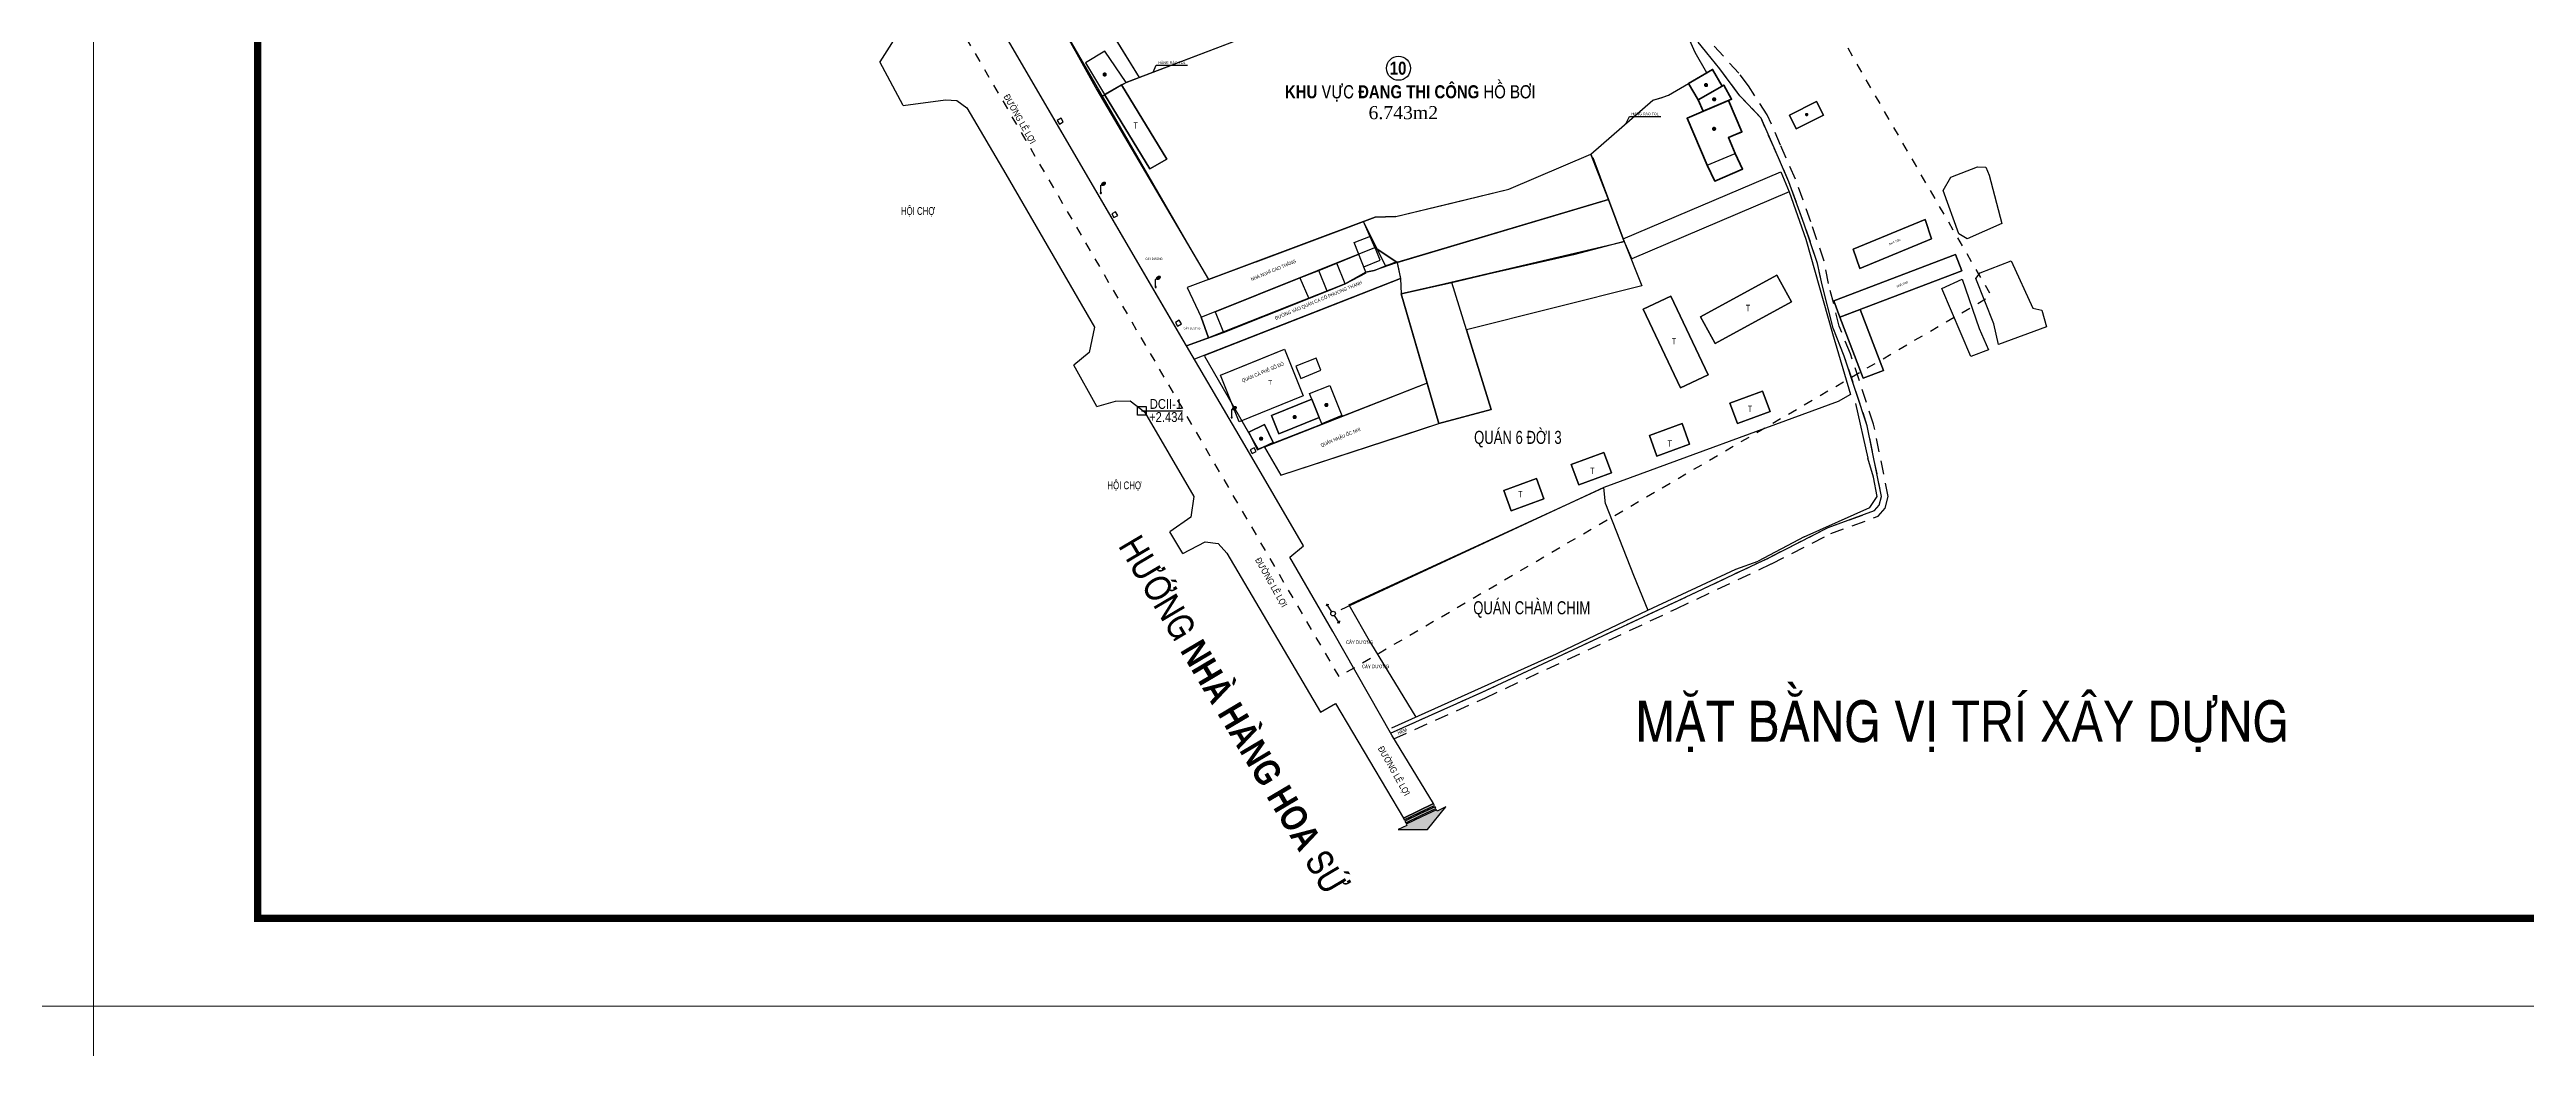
# Model space of a CAD drawing. Header units: millimetres. Extents: x 100 to 288, y -65 to 177.
# Drawn here: x 161.27 to 188.39, y 146.68 to 157.62 of the extents above; entities that cross this region are included whole.
import ezdxf
from ezdxf.enums import TextEntityAlignment as Align

# ---------------------------------------------------------------- set-up
doc = ezdxf.new("R2010")
doc.units = ezdxf.units.MM
doc.header["$LTSCALE"] = 0.3
doc.header["$MEASUREMENT"] = 0
doc.linetypes.add('DASHDOTX2', pattern=[2, 1, -0.5, 0, -0.5])
doc.linetypes.add('HIDDEN', pattern=[0.375, 0.25, -0.125])
doc.layers.get('0').update_dxf_attribs({"linetype": 'CONTINUOUS', "lineweight": 13})
doc.layers.get('DEFPOINTS').update_dxf_attribs({"linetype": 'CONTINUOUS', "lineweight": 13})
for name, color, linetype in [('12_Diemtoadocoso', 1, 'CONTINUOUS'), ('HATCH1', 8, 'CONTINUOUS'), ('KT', 8, 'CONTINUOUS'), ('Ky hieu', 7, 'CONTINUOUS'), ('LAYER 1', 1, 'CONTINUOUS'), ('LAYER7', 7, 'CONTINUOUS')]:
    doc.layers.add(name, color=color, linetype=linetype)
doc.styles.add('A4', font='VHELVEN.TTF')
doc.styles.add('DIM', font='VAVON.TTF')
doc.styles.add('HELVE-KT', font='VHELVCN.TTF')
doc.styles.add('VNI', font='VHELVCN.TTF')
doc.linetypes.add('FENCELINE2', pattern='A,0.25,-0.1,[132,ltypeshp.shx,S=0.1,R=0,X=-0.1,Y=0],-0.1,1', length=1.45)
doc.linetypes.add('TAL_N_P', pattern='A,0.5,[130,ltypeshp.shx,S=0.25,R=0,X=0,Y=-0.25],1,[130,ltypeshp.shx,S=0.5,R=0,X=0,Y=-0.5],0.5', length=2)
doc.linetypes.add('TL_P', pattern='A,0.5,[130,ltypeshp.shx,S=0.25,R=0,X=0,Y=-0.25],0.5', length=1)

# ---------------------------------------------------------------- blocks, each defined once
blk = doc.blocks.new('12_Diemtoadocoso')
at = {"layer": '12_Diemtoadocoso', "color": 0}
for p, q in [((-1, 1), (1, 1)), ((1, -1), (-1, -1))]:
    blk.add_line(p, q, dxfattribs=at)
at = {"layer": 'HATCH1', "color": 0}
for p, q in [((-1, -1), (-1, 1)), ((1, 1), (1, -1))]:
    blk.add_line(p, q, dxfattribs=at)
at = {"layer": 'HATCH1', "color": 0, "const_width": 0.15}
blk.add_lwpolyline([(-0.075, 0, 1), (0.075, 0, 1)], format="xyb", close=True, dxfattribs=at)
blk = doc.blocks.new('Cot den')
at = {"layer": 'Ky hieu', "color": 5, "linetype": 'Continuous'}
for p, q in [((474185.96, 1112245.03), (474185.99, 1112245.09)), ((474185.96, 1112242.67), (474185.96, 1112245.03)), ((474185.99, 1112245.09), (474186.05, 1112245.17)), ((474186.05, 1112245.17), (474186.13, 1112245.23)), ((474186.13, 1112245.23), (474186.19, 1112245.25))]:
    blk.add_line(p, q, dxfattribs=at)
mesh = blk.add_polyface(dxfattribs=at)
corners = [(474186.29, 1112245.16), (474186.24, 1112245.2), (474186.32, 1112245.15), (474186.22, 1112245.22), (474186.39, 1112245.12), (474186.2, 1112245.25), (474186.43, 1112245.12), (474186.19, 1112245.29), (474186.49, 1112245.1), (474186.18, 1112245.32), (474186.53, 1112245.11), (474186.19, 1112245.36), (474186.6, 1112245.11), (474186.19, 1112245.39), (474186.63, 1112245.11), (474186.2, 1112245.43), (474186.71, 1112245.12), (474186.22, 1112245.48), (474186.77, 1112245.14), (474186.25, 1112245.53), (474186.84, 1112245.16), (474186.27, 1112245.57), (474186.9, 1112245.18), (474186.31, 1112245.62), (474186.97, 1112245.21), (474186.34, 1112245.65), (474187.02, 1112245.24), (474186.4, 1112245.7), (474187.09, 1112245.27), (474186.43, 1112245.73), (474187.12, 1112245.3), (474186.5, 1112245.78), (474187.2, 1112245.35), (474186.54, 1112245.8), (474187.23, 1112245.38), (474186.61, 1112245.84), (474187.28, 1112245.42), (474186.66, 1112245.87), (474187.31, 1112245.46), (474186.73, 1112245.9), (474187.35, 1112245.51), (474186.79, 1112245.92), (474187.38, 1112245.55), (474186.85, 1112245.94), (474187.4, 1112245.6), (474186.92, 1112245.96), (474187.42, 1112245.64), (474186.99, 1112245.97), (474187.44, 1112245.69), (474187.03, 1112245.97), (474187.44, 1112245.72), (474187.1, 1112245.97), (474187.44, 1112245.76), (474187.13, 1112245.97), (474187.43, 1112245.79), (474187.42, 1112245.82), (474187.2, 1112245.96), (474187.42, 1112245.82), (474187.4, 1112245.85), (474187.24, 1112245.96), (474187.38, 1112245.88), (474187.3, 1112245.93), (474187.33, 1112245.92)]
mesh.append_faces([[corners[k] for k in face] for face in [(0, 0, 2, 1), (1, 2, 4, 3), (3, 4, 6, 5), (5, 6, 8, 7), (7, 8, 10, 9), (9, 10, 12, 11), (11, 12, 14, 13), (13, 14, 16, 15), (15, 16, 18, 17), (17, 18, 20, 19), (19, 20, 22, 21), (21, 22, 24, 23), (23, 24, 26, 25), (25, 26, 28, 27), (27, 28, 30, 29), (29, 30, 32, 31), (31, 32, 34, 33), (33, 34, 36, 35), (35, 36, 38, 37), (37, 38, 40, 39), (39, 40, 42, 41), (41, 42, 44, 43), (43, 44, 46, 45), (45, 46, 48, 47), (47, 48, 50, 49), (49, 50, 52, 51), (51, 52, 54, 53), (53, 54, 57, 56), (56, 55, 58, 59), (59, 58, 60, 61), (61, 60, 62, 62)]], dxfattribs={"vtx0": -1, "vtx2": -1, "color": 5})
mesh = blk.add_polyface(dxfattribs=at)
corners = [(474185.87, 1112242.53), (474185.86, 1112242.54), (474185.9, 1112242.51), (474185.85, 1112242.55), (474185.91, 1112242.51), (474185.83, 1112242.57), (474185.93, 1112242.5), (474185.82, 1112242.58), (474185.94, 1112242.5), (474185.82, 1112242.59), (474185.96, 1112242.5), (474185.81, 1112242.61), (474185.98, 1112242.5), (474185.8, 1112242.62), (474186, 1112242.5), (474185.8, 1112242.64), (474186.01, 1112242.51), (474185.8, 1112242.66), (474186.03, 1112242.51), (474185.8, 1112242.67), (474186.04, 1112242.52), (474185.8, 1112242.67), (474186.06, 1112242.53), (474185.8, 1112242.69), (474186.06, 1112242.54), (474185.8, 1112242.7), (474186.08, 1112242.55), (474185.81, 1112242.72), (474186.09, 1112242.56), (474185.81, 1112242.73), (474186.11, 1112242.58), (474185.82, 1112242.75), (474186.11, 1112242.58), (474185.82, 1112242.76), (474186.12, 1112242.61), (474185.84, 1112242.78), (474186.12, 1112242.62), (474185.85, 1112242.79), (474186.13, 1112242.64), (474185.86, 1112242.8), (474186.13, 1112242.65), (474185.87, 1112242.81), (474186.13, 1112242.67), (474185.89, 1112242.82), (474186.13, 1112242.68), (474185.9, 1112242.83), (474186.13, 1112242.7), (474185.92, 1112242.83), (474186.13, 1112242.72), (474185.93, 1112242.84), (474186.12, 1112242.73), (474185.95, 1112242.84), (474186.11, 1112242.75), (474185.96, 1112242.84), (474186.11, 1112242.76), (474185.99, 1112242.84), (474186.1, 1112242.77), (474186, 1112242.84), (474186.08, 1112242.79), (474186.02, 1112242.83), (474186.07, 1112242.8), (474186.03, 1112242.83), (474186.06, 1112242.81)]
mesh.append_faces([[corners[k] for k in face] for face in [(0, 0, 2, 1), (1, 2, 4, 3), (3, 4, 6, 5), (5, 6, 8, 7), (7, 8, 10, 9), (9, 10, 12, 11), (11, 12, 14, 13), (13, 14, 16, 15), (15, 16, 18, 17), (17, 18, 20, 19), (21, 20, 22, 23), (23, 22, 24, 25), (25, 24, 26, 27), (27, 26, 28, 29), (29, 28, 30, 31), (31, 30, 32, 33), (33, 32, 34, 35), (35, 34, 36, 37), (37, 36, 38, 39), (39, 38, 40, 41), (41, 40, 42, 43), (43, 42, 44, 45), (45, 44, 46, 47), (47, 46, 48, 49), (49, 48, 50, 51), (51, 50, 52, 53), (53, 52, 54, 55), (55, 54, 56, 57), (57, 56, 58, 59), (59, 58, 60, 61), (61, 60, 62, 62)]], dxfattribs={"vtx0": -1, "vtx2": -1, "color": 5})
blk = doc.blocks.new('Nha tuong')
at = {"layer": 'Ky hieu'}
h = blk.add_hatch(color=256, dxfattribs=at)
edge = h.paths.add_edge_path()
edge.add_arc((474232.37, 1112270.49), 0.838, -32.46793, 327.53207)
blk = doc.blocks.new('Nha tam')
at = {"layer": 'HATCH1', "style": 'VNI'}
blk.add_text('T', height=2, dxfattribs=at).set_placement((474231.77, 1112286.52, 0.05), align=Align.MIDDLE)
blk = doc.blocks.new('CDHT')
at = {"layer": 'Ky hieu', "color": 5, "ltscale": 0.001}
for p, q in [((474181.87, 1112250.57), (474182.5, 1112251.2)), ((474181.87, 1112250.57), (474185.47, 1112250.57)), ((474181.87, 1112250.57), (474182.5, 1112249.93)), ((474187.27, 1112250.57), (474190.87, 1112250.57)), ((474190.87, 1112250.57), (474190.23, 1112251.2)), ((474190.87, 1112250.57), (474190.23, 1112249.93))]:
    blk.add_line(p, q, dxfattribs=at)
blk.add_circle((474186.37, 1112250.57), 0.9, dxfattribs=at)
blk = doc.blocks.new('MUITEN')
h = blk.add_hatch(color=256)
h.paths.add_polyline_path([(0, 8.7), (-11, 3.4), (-7, 3.4), (-7, 2.8), (0, 2.8), (7, 2.8), (7, 3.4), (11, 3.4)])
h.paths.add_polyline_path([(0, 2.2), (-7, 2.2), (-7, 1.4), (0, 1.4), (7, 1.4), (7, 2.2)])
h.paths.add_polyline_path([(0, 0), (7, 0), (7, 0.8), (0, 0.8), (-7, 0.8), (-7, 0)])
blk.add_line((-7, 0), (7, 0))
for points in [[(0, 8.7), (-11, 3.4), (-7, 3.4), (-7, 2.8), (0, 2.8), (7, 2.8), (7, 3.4), (11, 3.4)], [(0, 8.7), (-11, 3.4), (-7, 3.4), (-7, 2.8), (0, 2.8), (7, 2.8), (7, 3.4), (11, 3.4)], [(7, 2.2), (0, 2.2), (-7, 2.2), (-7, 1.4), (0, 1.4), (7, 1.4)], [(7, 2.2), (0, 2.2), (-7, 2.2), (-7, 1.4), (0, 1.4), (7, 1.4)], [(7, 0.8), (0, 0.8), (-7, 0.8), (-7, 0), (0, 0), (7, 0)], [(7, 0.8), (0, 0.8), (-7, 0.8), (-7, 0), (0, 0), (7, 0)]]:
    blk.add_lwpolyline(points, close=True)

msp = doc.modelspace()

# ---------------------------------------------------------------- linework, layer by layer
at = {"layer": 'DEFPOINTS', "linetype": 'Continuous', "ltscale": 0.08}
for points in [[(119.74885, 147.14536), (161.74885, 147.14536), (161.74885, 176.84536), (119.74885, 176.84536)], [(161.74885, 147.14536), (203.74885, 147.14536), (203.74885, 176.84536), (161.74885, 176.84536)], [(119.74885, 117.44536), (161.74885, 117.44536), (161.74885, 147.14536), (119.74885, 147.14536)], [(161.74885, 117.44536), (203.74885, 117.44536), (203.74885, 147.14536), (161.74885, 147.14536)]]:
    msp.add_lwpolyline(points, close=True, dxfattribs=at)
at = {"layer": 'HATCH1'}
for p, q in [((178.16845, 156.43907), (178.51178, 155.51764)), ((178.16845, 156.43907), (178.51178, 155.51764)), ((175.78381, 155.78497), (175.53446, 155.69044)), ((175.78381, 155.78497), (175.53446, 155.69044)), ((176.01264, 155.79239), (175.78381, 155.78497)), ((176.01264, 155.79239), (175.78381, 155.78497)), ((178.51178, 155.51764), (177.95797, 155.37097)), ((175.77356, 155.20042), (176.02183, 155.29918)), ((177.95797, 155.37097), (176.06869, 154.94418)), ((175.41338, 154.85551), (176.06294, 155.11347)), ((176.06294, 155.11347), (176.06869, 154.94418)), ((176.06869, 154.94418), (176.35342, 153.96571)), ((173.91748, 154.26097), (174.5051, 153.24525)), ((174.08179, 153.97695), (174.5051, 153.24525)), ((176.35342, 153.96571), (176.39467, 153.82397)), ((176.39467, 153.82397), (176.4266, 153.71424)), ((174.5051, 153.24525), (174.27368, 153.64526)), ((181.04608, 153.74287), (181.17989, 153.14715)), ((181.2418, 152.93906), (181.17989, 153.14715)), ((175.4951, 151.54048), (178.28988, 152.82382)), ((178.30702, 152.64572), (178.28988, 152.82382)), ((178.30702, 152.64572), (178.28988, 152.82382)), ((181.20037, 152.60429), (181.28084, 152.72667)), ((181.28084, 152.72667), (181.2418, 152.93906)), ((178.30702, 152.64572), (178.61319, 151.86548)), ((180.48132, 152.28429), (181.20037, 152.60429)), ((180.48132, 152.28436), (179.97898, 152.01699)), ((178.77226, 151.48048), (179.73465, 151.92953)), ((179.73465, 151.92953), (179.97893, 152.01715)), ((178.61319, 151.86548), (178.77226, 151.48048)), ((175.4951, 151.54048), (175.73415, 151.12524)), ((177.7094, 150.97333), (178.77226, 151.48048)), ((175.73415, 151.12524), (176.22891, 150.31)), ((177.7094, 150.97333), (175.96385, 150.19123))]:
    msp.add_line(p, q, dxfattribs=at)
at = {"layer": 'HATCH1', "linetype": 'Continuous', "ltscale": 0.7}
for p, q in [((175.55562, 155.50614), (175.73245, 155.57695)), ((175.68486, 155.18344), (175.55562, 155.50614)), ((175.83867, 155.31172), (175.73245, 155.57695)), ((174.96039, 155.11939), (175.16684, 155.20207)), ((175.16684, 155.20207), (175.36577, 155.28174)), ((175.25803, 154.97439), (175.16684, 155.20207)), ((175.36392, 155.281), (175.60497, 155.37753)), ((175.45695, 155.05405), (175.36577, 155.28174)), ((175.45695, 155.05405), (175.68781, 155.17606)), ((175.66184, 155.2409), (175.83867, 155.31172)), ((174.03468, 154.74867), (174.96039, 155.11939)), ((174.12586, 154.52099), (175.0591, 154.89472)), ((174.96039, 155.11939), (175.0591, 154.89472)), ((174.96039, 155.11939), (175.0591, 154.89472)), ((175.0591, 154.89472), (175.25803, 154.97439)), ((175.25803, 154.97439), (175.45695, 155.05405)), ((174.03468, 154.74867), (174.12586, 154.52099)), ((175.06661, 153.85346, -0.0094), (175.28741, 153.94255, -0.0094)), ((175.20024, 153.52226, -0.0094), (175.06661, 153.85346)), ((175.28741, 153.94255), (175.42105, 153.61135)), ((175.20024, 153.52226, -0.0094), (175.42105, 153.61135, -0.0094))]:
    msp.add_line(p, q, dxfattribs=at)
at = {"layer": 'HATCH1'}
for points in [[(166.5624, 161.83305), (167.31443, 162.3278), (168.09313, 162.33872), (168.33476, 162.08037), (170.60729, 158.18954), (170.67006, 158.03936), (170.63627, 157.9162), (170.3618, 157.48373)], [(176.4258, 149.36379), (175.96696, 150.11201), (175.32004, 151.24981), (174.85109, 152.062), (174.99921, 152.18494), (174.35681, 153.28853), (173.68336, 154.43836), (171.70779, 157.82204), (171.68749, 157.94313), (171.75227, 158.04193), (172.09359, 158.27103)], [(172.73467, 158.2753), (172.64472, 158.21731), (173.19913, 157.3135)], [(173.35381, 157.3722), (173.38783, 157.44649), (173.73122, 157.44649)], [(170.6178, 157.00523), (171.08185, 157.06682), (171.20329, 157.05981), (171.31328, 156.98158), (171.74048, 156.25419), (172.71168, 154.57906), (172.6527, 154.30335), (172.48564, 154.16317)], [(178.53541, 156.81159), (178.56943, 156.88587), (178.91283, 156.88587)], [(174.4804, 155.29624), (175.53446, 155.69044)], [(181.87863, 155.54706), (181.80843, 155.75685), (181.0208, 155.43314), (181.09101, 155.22335), (181.87863, 155.54706)], [(173.7197, 154.37631), (174.12586, 154.52099), (175.0591, 154.89472), (175.25803, 154.97439), (175.45695, 155.05405), (175.68486, 155.18344), (175.77356, 155.20042), (175.8977, 155.2498), (176.0244, 155.28759), (176.06294, 155.11347), (173.80641, 154.22828)], [(176.02183, 155.29918), (176.06294, 155.11347)], [(180.87391, 154.6903), (182.20957, 155.19833), (182.14185, 155.37636), (180.8062, 154.86834), (180.87391, 154.6903)], [(180.87391, 154.6903), (181.12785, 154.02268), (181.35039, 154.10732), (181.09646, 154.77495), (180.87391, 154.6903)], [(176.35342, 153.96571), (174.5051, 153.24525)], [(172.73784, 153.71119), (172.94322, 153.76865), (173.10308, 153.77437), (173.25767, 153.65484), (173.79815, 152.72606), (173.76805, 152.50157), (173.53637, 152.34021)], [(173.22994, 153.66322), (173.67663, 153.66322)], [(173.6181, 152.39713), (173.6181, 152.39713)], [(173.67952, 152.10379), (173.92455, 152.23145), (174.0655, 152.21288), (174.16222, 152.1054), (175.1871, 150.3654), (175.3513, 150.4596), (176.09481, 149.20624)]]:
    msp.add_lwpolyline(points, dxfattribs=at)
at = {"layer": 'HATCH1', "ltscale": 5}
for points in [[(166.5624, 161.83305), (167.31443, 162.3278), (168.09313, 162.33872), (168.33476, 162.08037), (170.60729, 158.18954), (170.67006, 158.03936), (170.63627, 157.9162), (170.3618, 157.48373)], [(173.9602, 155.10095), (175.78381, 155.78497), (176.01264, 155.79239), (177.2478, 156.08907), (178.14652, 156.47427), (178.82708, 157.06457), (178.92415, 157.09394), (178.99611, 157.12044), (179.41794, 157.36526), (179.28903, 157.58739), (179.17031, 157.85771), (178.80309, 158.52073), (178.72155, 158.73384), (178.67126, 158.98864), (178.66871, 159.23669), (178.63541, 159.61277), (178.70212, 160.09333)], [(176.4258, 149.36379), (175.96696, 150.11201), (175.32004, 151.24981), (174.85109, 152.062), (174.99921, 152.18494), (174.35681, 153.28853), (173.68336, 154.43836), (171.70779, 157.82204), (171.68749, 157.94313), (171.75227, 158.04193), (172.09359, 158.27103)], [(175.95384, 150.13508), (176.95569, 150.5844), (179.05096, 151.5616), (180.09515, 152.05465), (180.74535, 152.38541), (181.25274, 152.57196), (181.30402, 152.63253), (181.33073, 152.72781), (181.1744, 153.49949), (180.92272, 154.26374), (180.79921, 154.57053), (180.68004, 155.04341), (180.63058, 155.27655), (180.48462, 155.70904), (180.31609, 156.17155), (180.15404, 156.54149), (180.01156, 156.8677), (179.77826, 157.11303), (179.56043, 157.40816), (179.32142, 157.70075)], [(170.6178, 157.00523), (170.3618, 157.48373)], [(170.6178, 157.00523), (171.08185, 157.06682), (171.20329, 157.05981), (171.31328, 156.98158), (171.74048, 156.25419), (172.71168, 154.57906), (172.6527, 154.30335), (172.48564, 154.16317)], [(172.79427, 157.1105), (173.0076, 157.23149), (173.0573, 157.25968), (173.19913, 157.3135), (173.19913, 157.3135)], [(176.02522, 155.28784), (178.34012, 155.97836), (178.14652, 156.47427)], [(173.88076, 154.6892), (175.78291, 155.45095), (175.65895, 155.73813)], [(176.02522, 155.28784), (175.78291, 155.45095)], [(173.7197, 154.37631), (174.12586, 154.52099), (175.0591, 154.89472), (175.25803, 154.97439), (175.45695, 155.05405), (175.68486, 155.18344), (175.77356, 155.20042), (175.8977, 155.2498), (176.0244, 155.28759), (176.06294, 155.11347), (173.80641, 154.22828)], [(172.73784, 153.71119), (172.48564, 154.16317)], [(172.73784, 153.71119), (172.94322, 153.76865), (173.10308, 153.77437), (173.25767, 153.65484), (173.79815, 152.72606), (173.76805, 152.50157), (173.53637, 152.34021)], [(173.67952, 152.10379), (173.53637, 152.34021)], [(173.67952, 152.10379), (173.92455, 152.23145), (174.0655, 152.21288), (174.16222, 152.1054), (175.1871, 150.3654), (175.3513, 150.4596), (176.09481, 149.20624)], [(176.09481, 149.20624), (176.4258, 149.36379)]]:
    msp.add_lwpolyline(points, dxfattribs=at)
at = {"layer": 'HATCH1', "linetype": 'FENCELINE2'}
for points in [[(178.14652, 156.47427), (178.82708, 157.06457), (178.91656, 157.09114), (178.99611, 157.12044), (179.21717, 157.24865), (179.41802, 157.36514), (179.28903, 157.58739), (179.17031, 157.85771), (179.04474, 158.08597), (178.94595, 158.26304), (178.80309, 158.52073), (178.72155, 158.73384), (178.67126, 158.98864), (178.66871, 159.23669), (178.64788, 159.4881), (178.63541, 159.61277), (178.67836, 159.85591), (178.69472, 160.01939), (178.70212, 160.09333), (178.55606, 160.67151)], [(174.84707, 157.93887), (173.0573, 157.25968)], [(180.32038, 156.06027), (180.50257, 155.54286), (180.79468, 154.50933), (180.99182, 153.84108), (180.85464, 153.76529), (178.28988, 152.82382), (175.41038, 151.48485)], [(174.7525, 152.96064), (176.48182, 153.52449), (176.06869, 154.94418), (178.51313, 155.51799)], [(173.91235, 154.26983), (175.41338, 154.85551), (176.06294, 155.11347)], [(173.88076, 154.6892), (173.96153, 154.46245)]]:
    msp.add_lwpolyline(points, dxfattribs=at)
at = {"layer": 'HATCH1', "ltscale": 5}
for points in [[(173.79249, 158.87985), (173.68587, 158.82209), (173.86597, 158.48959), (173.76205, 158.41743), (173.82009, 158.31538), (173.10693, 157.90778), (173.04374, 158.00534), (172.92642, 157.95669), (172.73467, 158.2753), (172.64346, 158.21935), (173.19913, 157.3135), (174.42663, 157.77932)], [(173.0573, 157.25968), (172.82537, 157.60153), (172.61142, 157.47438), (172.8213, 157.12582), (173.0573, 157.25968)], [(179.2172, 157.24859), (179.48003, 157.40113), (179.58533, 157.21809), (179.32257, 157.06692)], [(173.0076, 157.23149), (173.50225, 156.41764), (173.31595, 156.31197), (172.8213, 157.12582)], [(179.20259, 156.86945), (179.65476, 157.06077), (179.80047, 156.71639), (179.65489, 156.6546), (179.72833, 156.48149), (179.80745, 156.30813), (179.50303, 156.17981), (179.42251, 156.35161), (179.20259, 156.86945)], [(179.32257, 157.06692), (179.60246, 157.22794), (179.68847, 157.0757), (179.37528, 156.94275)], [(180.61885, 157.04881), (180.69349, 156.89979), (180.39544, 156.75051), (180.32081, 156.89954)], [(178.5011, 155.54632), (180.22731, 156.27943), (180.32038, 156.06027), (178.59417, 155.32717)], [(181.0208, 155.43314), (181.80843, 155.75685), (181.87863, 155.54706), (181.09101, 155.22335)], [(173.88076, 154.6892), (175.78291, 155.45095), (176.02522, 155.28784), (175.77356, 155.20042), (175.68486, 155.18344), (175.45695, 155.05405), (173.96153, 154.46245)], [(176.06869, 154.94418), (176.62407, 155.06964), (178.51313, 155.51799), (178.70562, 155.03144), (176.78482, 154.55231), (177.05579, 153.68027), (176.48182, 153.52449), (176.06869, 154.94418)], [(179.34745, 154.69195), (180.18339, 155.14829), (180.34311, 154.85572), (179.50717, 154.39937)], [(180.8062, 154.86834), (182.14185, 155.37636), (182.20957, 155.19833), (180.87391, 154.6903)], [(179.12909, 153.91508), (178.72023, 154.77523), (179.02128, 154.91833), (179.43015, 154.05818), (179.12909, 153.91508)], [(181.09646, 154.77495), (181.35039, 154.10732), (181.12785, 154.02268), (180.87391, 154.6903)], [(174.79129, 154.33742), (174.99724, 153.82699), (174.29758, 153.54469), (174.09163, 154.05512)], [(175.19174, 154.10824), (175.13829, 154.24072), (174.91749, 154.15163), (174.97094, 154.01915)], [(176.35342, 153.96571), (176.25978, 153.92921), (175.83408, 153.76174), (174.57409, 153.26687), (174.7525, 152.96064), (176.19599, 153.43129), (176.48182, 153.52449)], [(175.06661, 153.85346), (175.28741, 153.94255), (175.42105, 153.61135), (175.20024, 153.52226)], [(179.67038, 153.74812), (180.028, 153.8794), (180.11005, 153.65589), (179.75243, 153.52461)], [(174.65033, 153.61252), (175.09191, 153.79074), (175.17211, 153.59198), (174.73051, 153.4138)], [(178.78804, 153.39286), (179.14566, 153.52414), (179.22771, 153.30063), (178.87009, 153.16935)], [(174.57435, 153.51366), (174.66931, 153.31914), (174.49814, 153.23558), (174.40318, 153.4301)], [(177.93224, 153.07603), (178.28986, 153.2073), (178.37191, 152.98379), (178.01429, 152.85251)], [(177.19375, 152.79244), (177.55137, 152.92371), (177.63341, 152.7002), (177.27579, 152.56892)]]:
    msp.add_lwpolyline(points, close=True, dxfattribs=at)
at = {"layer": 'HATCH1', "linetype": 'FENCELINE2', "ltscale": 2}
msp.add_lwpolyline([(171.96899, 158.48631), (172.09359, 158.27103), (172.26616, 158.0249), (172.73819, 157.17789), (173.9602, 155.10095)], dxfattribs=at)
at = {"layer": 'HATCH1', "ltscale": 5}
msp.add_lwpolyline([(172.26616, 158.0249), (173.67087, 155.5927), (173.75057, 155.45724), (173.9602, 155.10095), (173.9602, 155.10095), (173.72603, 155.01319), (173.88076, 154.6892), (173.96153, 154.46245), (173.7197, 154.37631), (171.70779, 157.82204, -0.41258422)], format="xyb", dxfattribs=at)
at = {"layer": 'HATCH1', "linetype": 'Continuous', "ltscale": 0.7}
for points in [[(172.8213, 157.12582), (173.0573, 157.25968), (172.82537, 157.60153), (172.61142, 157.47438), (172.8213, 157.12582)], [(179.48003, 157.40113), (179.58533, 157.21809), (179.32257, 157.06692)], [(172.8213, 157.12582), (173.31595, 156.31197), (173.50225, 156.41764), (173.0076, 157.23149), (172.8213, 157.12582)], [(179.65489, 156.6546), (179.80047, 156.71639), (179.65454, 157.0613), (179.20259, 156.86945), (179.42251, 156.35161), (179.72836, 156.48141), (179.65482, 156.65457)], [(179.60246, 157.22794), (179.32257, 157.06692), (179.37528, 156.94275), (179.68847, 157.0757), (179.60246, 157.22794)], [(178.14652, 156.47427), (178.34012, 155.97836), (175.8977, 155.2498), (175.65913, 155.7377), (175.78381, 155.78497), (176.01264, 155.79239), (176.62111, 155.9358), (177.2478, 156.08907), (178.14652, 156.47427)], [(178.5011, 155.54632), (180.22731, 156.27943), (180.32038, 156.06027), (178.59417, 155.32717), (178.5011, 155.54632)], [(179.72836, 156.48141), (179.80745, 156.30813), (179.50303, 156.17981), (179.42251, 156.35161), (179.72833, 156.48149)], [(176.0244, 155.28759), (176.06294, 155.11347), (176.06869, 154.94418), (178.51178, 155.51764), (178.34012, 155.97836), (176.0244, 155.28759)], [(173.72603, 155.01319), (173.88076, 154.6892), (175.78291, 155.45095), (175.65913, 155.7377), (173.72603, 155.01319)], [(176.62407, 155.06964), (178.51313, 155.51799), (178.70562, 155.03144), (176.78482, 154.55231), (176.62407, 155.06964)], [(176.06869, 154.94418), (176.48182, 153.52449), (177.05579, 153.68027), (176.62407, 155.06964), (176.06869, 154.94418), (176.48182, 153.52449)], [(174.29758, 153.54469), (174.09163, 154.05512), (174.53323, 154.2333), (174.79129, 154.33742), (174.99724, 153.82699), (174.29758, 153.54469)], [(174.57409, 153.26687), (174.7525, 152.96064), (176.48182, 153.52449), (176.35342, 153.96571), (174.57409, 153.26687)], [(174.40318, 153.4301), (174.49814, 153.23558), (174.66931, 153.31914), (174.57435, 153.51366), (174.40318, 153.4301)]]:
    msp.add_lwpolyline(points, dxfattribs=at)
at = {"layer": 'HATCH1', "linetype": 'HIDDEN', "ltscale": 2}
for points in [[(175.95384, 150.13508), (176.95569, 150.5844), (179.05096, 151.5616), (180.09515, 152.05465), (180.74535, 152.38541), (181.25274, 152.57196), (181.30402, 152.63253), (181.33073, 152.72781), (181.1744, 153.49949), (180.92272, 154.26374), (180.79921, 154.57053), (180.68004, 155.04341), (180.63058, 155.27655), (180.48462, 155.70904), (180.31609, 156.17155), (180.15404, 156.54149), (180.01156, 156.8677), (179.77826, 157.11303), (179.56043, 157.40816), (179.32142, 157.70075)], [(175.99068, 150.07332), (176.9854, 150.51944), (179.0813, 151.49693), (180.1266, 151.99051), (180.77397, 152.31983), (181.29508, 152.51142), (181.3686, 152.59826), (181.40416, 152.72511), (181.24357, 153.51782), (180.98985, 154.28827), (180.86729, 154.5927), (180.74976, 155.05905), (180.70277, 155.30092), (180.55652, 155.73426), (180.38685, 156.1999), (180.22385, 156.57202), (180.07889, 156.9039), (179.87199, 157.22341), (179.76763, 157.361), (179.45346, 157.70409)], [(175.99068, 150.07332), (176.9854, 150.51944), (179.0813, 151.49693), (180.1266, 151.99051), (180.77397, 152.31983), (181.29508, 152.51142), (181.3686, 152.59826), (181.40416, 152.72511), (181.24357, 153.51782), (180.98985, 154.28827), (180.86729, 154.5927), (180.74976, 155.05905), (180.70277, 155.30092), (180.55652, 155.73426), (180.38685, 156.1999), (180.22385, 156.57202), (180.07889, 156.9039), (179.87199, 157.22341), (179.76763, 157.361), (179.45346, 157.70409)]]:
    msp.add_lwpolyline(points, dxfattribs=at)
at = {"layer": 'HATCH1', "lineweight": 35}
for points in [[(179.21713, 157.24872), (179.32257, 157.06692), (179.58533, 157.21809), (179.48003, 157.40113), (179.41794, 157.36526)], [(179.20259, 156.86945), (179.65454, 157.0613), (179.80085, 156.71655), (179.65489, 156.6546), (179.72838, 156.48142), (179.80745, 156.30813), (179.50303, 156.17981), (179.42251, 156.35161)], [(179.32257, 157.06692), (179.37528, 156.94275), (179.68847, 157.0757), (179.60246, 157.22794)]]:
    msp.add_lwpolyline(points, close=True, dxfattribs=at)
at = {"layer": 'HATCH1', "linetype": 'Continuous', "ltscale": 0.7, "elevation": 0}
msp.add_lwpolyline([(179.48003, 157.40113), (179.2172, 157.24859), (179.32257, 157.06692)], dxfattribs=at)
at = {"layer": 'HATCH1'}
for points in [[(180.69349, 156.89979), (180.61885, 157.04881), (180.32081, 156.89954), (180.39544, 156.75051)], [(172.32672, 156.80306), (172.36917, 156.82676), (172.34582, 156.8673), (172.30337, 156.84359)], [(172.92374, 155.77982), (172.96619, 155.80352), (172.94285, 155.84405), (172.90039, 155.82035)], [(173.62151, 154.59168), (173.66396, 154.61539), (173.64062, 154.65592), (173.59817, 154.63222)], [(174.44001, 153.19639), (174.48246, 153.2201), (174.45912, 153.26063), (174.41666, 153.23693)]]:
    msp.add_lwpolyline(points, close=True, dxfattribs=at)
at = {"layer": 'HATCH1', "linetype": 'TAL_N_P'}
msp.add_lwpolyline([(182.64704, 155.71526), (182.26799, 155.54716), (182.17609, 155.60335), (182.00418, 156.07431), (182.09085, 156.22336), (182.38085, 156.33336), (182.47228, 156.33288), (182.50752, 156.24336), (182.64704, 155.71526)], dxfattribs=at)
at = {"layer": 'HATCH1', "linetype": 'Continuous', "ltscale": 0.7}
for points in [[(179.34745, 154.69195), (179.50717, 154.39937), (180.34311, 154.85572), (180.18339, 155.14829)], [(179.12909, 153.91508), (179.43015, 154.05818), (179.02128, 154.91833), (178.72023, 154.77523)], [(174.91749, 154.15163), (174.97094, 154.01915), (175.19174, 154.10824), (175.13829, 154.24072)], [(179.67038, 153.74812), (179.75243, 153.52461), (180.11005, 153.65589), (180.028, 153.8794)], [(174.65033, 153.61252), (174.73051, 153.4138), (175.17211, 153.59198), (175.09193, 153.7907)], [(178.78804, 153.39286), (178.87009, 153.16935), (179.22771, 153.30063), (179.14566, 153.52414)], [(177.93224, 153.07603), (178.01429, 152.85251), (178.37191, 152.98379), (178.28986, 153.2073)], [(177.19375, 152.79244), (177.27579, 152.56892), (177.63341, 152.7002), (177.55137, 152.92371)]]:
    msp.add_lwpolyline(points, close=True, dxfattribs=at)
at = {"layer": 'HATCH1', "linetype": 'TL_P'}
for points in [[(182.36275, 155.11145), (182.41037, 155.17478), (182.75085, 155.30764), (182.98847, 154.78954), (183.08419, 154.76525), (183.13799, 154.5843), (182.61228, 154.39144), (182.56133, 154.61716), (182.36275, 155.11145)], [(181.9918, 155.00145), (182.21275, 155.10526), (182.39799, 154.56621), (182.50323, 154.33097), (182.30751, 154.25716), (181.9918, 155.00145)]]:
    msp.add_lwpolyline(points, dxfattribs=at)
at = {"layer": 'HATCH1', "const_width": 0.02381}
msp.add_lwpolyline([(173.6181, 152.39713), (173.6181, 152.39713)], dxfattribs=at)
at = {"layer": 'HATCH1'}
msp.add_circle((176.04122, 157.4139), 0.1316, dxfattribs=at)
at = {"layer": 'KT', "linetype": 'DASHDOTX2', "lineweight": -2, "ltscale": 0.0005, "flags": 128}
msp.add_lwpolyline([(185.46005, 165.98979), (180.34871, 173.65276), (177.41641, 172.1069, 0.11997552), (176.87523, 171.62782), (174.71299, 168.51266, -0.07518994), (174.13844, 167.90102), (168.14392, 163.15897), (175.38711, 150.75415), (182.53181, 154.92594), (179.07267, 160.89523), (186.09118, 164.81508), (185.97885, 165.05559), (185.4891, 165.94624), (185.46005, 165.98979)], format="xyb", dxfattribs=at)
at = {"layer": 'LAYER7', "linetype": 'Continuous', "const_width": 0.08}
msp.add_lwpolyline([(202.74885, 175.88282), (163.54885, 175.88282), (163.54885, 148.10791), (202.74885, 148.10791)], close=True, dxfattribs=at)

# ---------------------------------------------------------------- block references
at = {"layer": 'HATCH1', "linetype": 'Continuous', "ltscale": 0.7}
for name, p, xscale, yscale, zscale in [('Nha tuong', (-13124.57913, -31030.54579), 0.02803984506630286, 0.02803984505590051, 0.02803984505447779), ('Nha tuong', (-13117.9938, -31030.6616), 0.02803984506630286, 0.02803984505590051, 0.02803984505447779), ('Nha tuong', (-13117.90423, -31030.81786), 0.02803984506630286, 0.02803984505590051, 0.02803984505447779), ('Nha tam', (-16448.5683, -38828.6388, -0.00165), 0.03504980631987564, 0.03504980634066612, 0.03504980631809729), ('Nha tuong', (-13117.90494, -31031.14102), 0.02803984506630286, 0.02803984505590051, 0.02803984505447779), ('Nha tuong', (-10457.41138, -24793.40674), 0.02243187604886998, 0.02243187606966757, 0.02243187604358221), ('Nha tam', (-16441.86366, -38830.63734, -0.00165), 0.03504980631987564, 0.03504980634066612, 0.03504980631809729), ('Nha tam', (-16442.67349, -38831.0002, -0.00165), 0.03504980631987564, 0.03504980634066612, 0.03504980631809729), ('Nha tuong', (-13122.49851, -31034.29599), 0.02803984506630286, 0.02803984505590051, 0.02803984505447779), ('Nha tuong', (-13122.15122, -31034.1641), 0.02803984506630286, 0.02803984505590051, 0.02803984505447779), ('Nha tam', (-16441.84213, -38831.741, -0.00165), 0.03504980631987564, 0.03504980634066612, 0.03504980631809729), ('Nha tuong', (-13122.86624, -31034.53308), 0.02803984506630286, 0.02803984505590051, 0.02803984505447779), ('Nha tam', (-16442.71995, -38832.1214, -0.00165), 0.03504980631987564, 0.03504980634066612, 0.03504980631809729), ('Nha tam', (-16443.56911, -38832.41933, -0.00165), 0.03504980631987564, 0.03504980634066612, 0.03504980631809729), ('Nha tam', (-16444.35707, -38832.67452, -0.00165), 0.03504980631987564, 0.03504980634066612, 0.03504980631809729)]:
    msp.add_blockref(name, p, dxfattribs=dict(at, xscale=xscale, yscale=yscale, zscale=zscale))
at = {"layer": 'HATCH1', "xscale": 0.03504980631987564, "yscale": 0.03504980634066612, "zscale": 0.03504980631809729}
for p in [(-16447.34503, -38827.84164), (-16446.7446, -38828.87074), (-16445.91178, -38830.29823)]:
    msp.add_blockref('Cot den', p, dxfattribs=at)
at = {"layer": 'HATCH1'}
for name, p, xscale, yscale, zscale, rotation in [('12_Diemtoadocoso', (173.22994, 153.66322), 0.04761927266360727, 0.04761927266372368, 0.04761927266290773, 359.7850920779433), ('CDHT', (33504.57101, 6364.14894), 0.02803984503445352, 0.02803984505590051, 0.02803984505447779, 123.6490110929237)]:
    msp.add_blockref(name, p, dxfattribs=dict(at, xscale=xscale, yscale=yscale, zscale=zscale, rotation=rotation))
at = {"layer": 'HATCH1', "linetype": 'Continuous', "extrusion": (4.3264e-07, -9.08889e-07, 1), "xscale": 0.02618338204529738, "yscale": 0.02618338201761732, "zscale": 0.02618338205071147, "rotation": 205.4549169219012}
msp.add_blockref('MUITEN', (176.26031, 149.28502, -0.00006), dxfattribs=at)

# ---------------------------------------------------------------- texts
at = {"layer": 'HATCH1', "style": 'DIM', "width": 0.75}
for s, height, rotation, p in [('ÑÖÔØNG LEÂ LÔÏI', 0.0714289, 299.493229, (171.71366, 157.10493)), ('NHAØ TROÏ', 0.02381, 22.602211, (181.41893, 155.47615)), ('NHAØ NGHÆ CAO THAÉNG', 0.0380954, 22.602211, (174.43364, 155.0842)), ('ÑÖÔØNG VAØO QUAÙN CA COÅ PHÖÔNG THANH', 0.0380954, 22.602211, (174.69713, 154.65857)), ('NHAØ TROÏ', 0.02381, 22.602211, (181.50103, 155.01243)), ('QUAÙN CAØ PHEÂ SOÁ ÑOÛ', 0.0380954, 22.602211, (174.33275, 153.97454)), ('QUAÙN NHAÄU OÁC NHI', 0.0380954, 22.602211, (175.19722, 153.26796)), ('ÑÖÔØNG LEÂ LÔÏI', 0.0714289, 299.493229, (174.46752, 152.03197)), ('ÑÖÔØNG LEÂ LÔÏI', 0.0714289, 299.493229, (175.81171, 149.96763)), ('HEÛM', 0.038095, 24.155687, (176.04156, 150.11644))]:
    msp.add_text(s, height=height, rotation=rotation, dxfattribs=at).set_placement(p)
for s, height, p in [('HOÄI CHÔÏ', 0.085715, (170.59146, 155.809)), ('CAÂY DÖÔNG', 0.02381, (173.26969, 155.31614)), ('CAÂY DÖÔNG', 0.02381, (173.68485, 154.55614)), ('QUAÙN 6 ÑÔØI 3', 0.1428578, (176.8686, 153.30229)), ('HOÄI CHÔÏ', 0.085715, (172.85325, 152.80533)), ('QUAÙN CHAØM CHIM', 0.1428578, (176.85931, 151.43696)), ('CAÂY DÖÔNG', 0.038095, (175.46466, 151.11196)), ('CAÂY DÖÔNG', 0.038095, (175.63936, 150.84668))]:
    msp.add_text(s, height=height, dxfattribs=at).set_placement(p)
at = {"layer": 'HATCH1', "style": 'VNI'}
msp.add_text('DCII-1', height=0.107143, dxfattribs=at).set_placement((173.49423, 153.65357), align=Align.BOTTOM_CENTER)
msp.add_text('+2.434', height=0.107143, dxfattribs=at).set_placement((173.49852, 153.6495), align=Align.TOP_CENTER)
at = {"layer": 'HATCH1', "extrusion": (-0.005701, 0.012619, 0.999904), "char_height": 0.0282631, "attachment_point": 2, "text_direction": (0.999984, 0, 0.005702), "style": 'A4'}
for insert in [(173.56011, 157.48927, 0.01178), (178.74171, 156.92866, 0.01178)]:
    msp.add_mtext('HAØNG RAØO TOL', dxfattribs=dict(at, insert=insert))
at = {"layer": 'HATCH1', "linetype": 'DASHDOTX2', "char_height": 0.1428578, "width": 3.2960884, "attachment_point": 2}
for s, insert in [('{\\fVNI-Helve-Condense|b1|i0|c0|p2;10}', (176.03621, 157.48639)), ('{\\fVNI-Helve-Condense|b1|i0|c0|p2;KHU VÖÏC ÑANG THI COÂNG HOÀ BÔI}', (176.16955, 157.22832)), ('{\\fTimes New Roman|b0|i0|c0|p18;6.743m2}', (176.09345, 156.99987))]:
    msp.add_mtext(s, dxfattribs=dict(at, insert=insert))
at = {"layer": 'HATCH1', "insert": (174.63585, 153.99728), "char_height": 0.04745, "attachment_point": 2, "style": 'A4'}
msp.add_mtext('T', dxfattribs=at)
at = {"layer": 'HATCH1', "linetype": 'DASHDOTX2', "insert": (174.35365, 150.40463), "char_height": 0.2857156, "width": 9.8708395, "attachment_point": 2, "rotation": 300.650255}
msp.add_mtext('{\\fVNI-Helve-Condense|b1|i0|c0|p2;HÖÔÙNG NHAØ HAØNG HOA SÖÙ}', dxfattribs=at)
at = {"layer": 'LAYER 1', "linetype": 'Continuous', "ltscale": 0.4, "insert": (178.63815, 150.49196), "char_height": 0.2, "width": 10.8090428, "attachment_point": 1, "style": 'HELVE-KT'}
msp.add_mtext('{\\H2.25x;MAËT BAÈNG VÒ TRÍ XAÂY DÖÏNG}', dxfattribs=at)

doc.saveas('drawing.dxf')
